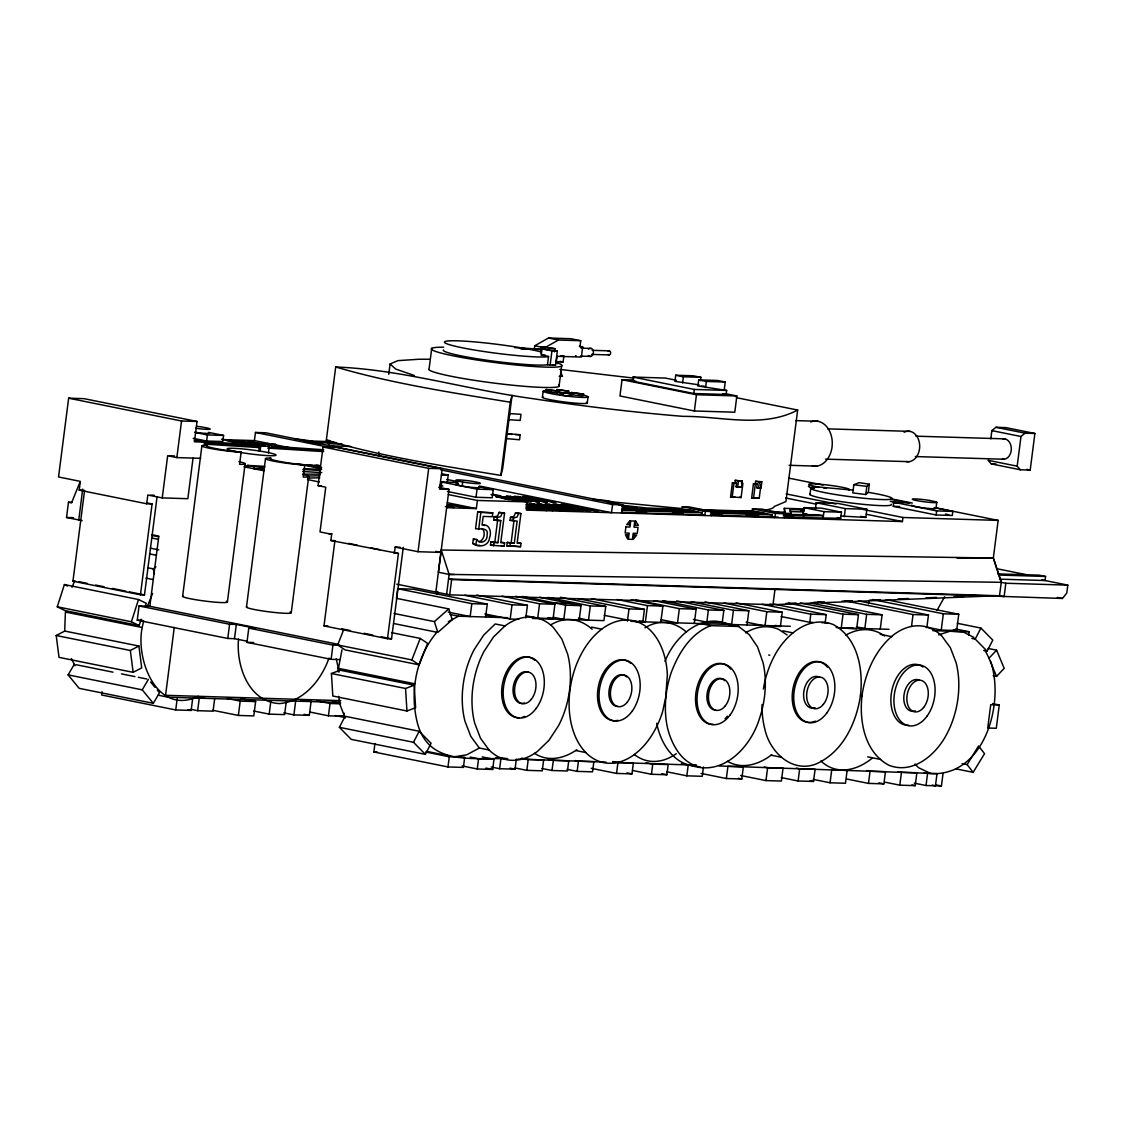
<?xml version="1.0" encoding="UTF-8"?>
<svg xmlns="http://www.w3.org/2000/svg" width="1124" height="1124" viewBox="0 0 1124 1124"><rect width="100%" height="100%" fill="white"/><g stroke="black" fill="none" stroke-linecap="round" stroke-linejoin="round"><path stroke-width="1.5" d="M238.527 639.05C236.054 665.647 248.348 701.798 279.314 703.596C303.901 701.713 321.352 679.837 329.023 658.018M64.686 630.62L65.417 612.032L142.186 627.529C135.4 659.957 157.079 716.143 198.4 696.304M337.832 671.66L341.991 649.784M437.686 631.337C416.906 655.053 409.881 689.265 416.639 719.781C426.502 766.189 470.605 757.534 507.739 758.714L495.881 757.52M762.03 704.565A72.02 46.801 -78.6 0 0 764.798 728.886C769.462 751.366 791.198 772.989 815.378 764.25C842.438 752.883 856.193 723.491 860.408 695.939L860.534 694.702C863.302 669.187 857.893 637.828 833.277 624.565C808.381 614.645 784.763 635.636 774.057 656.585A72.02 46.801 -78.6 0 0 763.379 689.124M861.939 696.248C859.228 721.341 864.553 752.153 888.747 765.191C913.222 774.956 936.461 754.316 946.97 733.719A70.812 46.014 -78.6 0 0 956.088 662.612L950.342 647.663L941.842 636.058A74.437 48.374 -78.6 0 0 893.861 634.61C875.47 649.391 865.55 672.096 862.066 695.011L861.939 696.248L860.408 695.939M509.439 415.81L509.579 413.59L520.974 414.32L520.187 420.418L508.793 419.688M259.293 447.577L204.273 444.135L204.526 442.111L194.424 441.802L197.037 421.458L84.131 398.669L68.648 398.191L58.546 476.983L80.324 481.381L79.2 490.148L146.71 503.777L152.091 503.945L140.458 594.807L72.948 581.178L84.595 490.317M82.15 520.637L66.527 517.476L68.48 502.231L71.964 502.33M82.684 489.123L78.778 519.948M102.031 691.766L101.61 694.983L175.737 709.947L191.15 710.424L192.597 699.142M146.71 503.777L147.82 495.01L162.249 497.918L187.849 498.705L193.033 458.171M247.294 641.242L234.495 638.671L227.765 638.46L137.24 620.181L139.053 605.962L149.829 606.286L338.563 644.403M140.458 594.807L144.49 594.933L157.037 497.019M162.249 497.918L167.659 455.74L176.847 457.594L200.746 458.325M149.829 606.286L158.821 536.12L152.007 534.743M176.847 457.594L181.54 420.994L197.037 421.458M174.262 627.431L165.579 695.306L340.755 700.631M182.622 596.437L201.884 445.975M206.619 441.029L207.406 434.932L223.578 435.424L222.791 441.521L206.619 441.029L193.202 438.318M175.737 709.947L177.185 698.664M190.911 709.328L197.655 710.691L199.271 698.032M241.154 452.101A22.635 1.897 7.3 0 1 209.471 448.251A22.635 1.897 7.3 0 1 207.434 445.301A24.981 2.093 7.3 0 0 214.853 448.42A24.981 2.093 7.3 0 0 241.154 452.101L239.581 464.31A22.635 1.897 7.3 0 0 238.948 461.641M214.698 698.51L213.082 711.155L197.655 710.691M227.413 601.888L245.13 463.622M247.294 467.429L247.561 465.392L264.786 466.362M227.765 638.46L229.591 624.241L236.321 624.438L255.527 628.316L248.783 628.119L246.971 642.338L331.116 659.324L339.87 659.591M223.17 439.639L254.417 440.594L255.457 432.459L265.643 432.768L622.752 504.887L621.712 513.022M247.561 465.392L254.249 466.741L253.982 468.778L264.407 469.368M234.495 638.671L236.321 624.438M258.885 450.738L259.546 445.54L268.074 443.854L266.922 443.573L275.563 444.373L275.296 446.411L267.779 448.111L323.628 451.595M260.164 450.724L260.782 445.835L259.546 445.54M246.465 607.185L265.489 458.747M268.439 452.874L269.268 446.368L268.032 446.073L275.563 444.373M238.372 715.44L240.199 701.109L255.626 701.573L253.785 715.918L238.372 715.44L212.745 710.27M253.729 711.014L269.184 714.133L270.814 701.488M304.745 464.886A22.635 1.897 7.3 0 1 273.062 461.023A22.635 1.897 7.3 0 1 271.024 458.072A24.981 2.093 7.3 0 0 278.457 461.191A24.981 2.093 7.3 0 0 304.745 464.886L303.185 477.082A22.635 1.897 7.3 0 0 302.553 474.426M291.271 612.636L308.721 476.407M286.227 701.952L284.611 714.611L269.184 714.133M330.877 540.504L334.91 540.63L323.993 625.899L387.499 638.727L398.43 553.458L330.877 540.504L331.678 534.279L320.017 531.933L325.749 487.198L318.078 485.652L323.038 447.015L336.498 447.422L442.182 468.764L439.568 489.095L448.996 489.39L435.845 592.067M500.868 475.424L510.24 402.223L512.08 395.255L502.695 468.455L500.868 475.424C442.336 465.786 383.326 456.92 326.325 440.172L335.697 366.986C402.603 369.641 466.516 389.649 532.523 398.613A199.538 16.691 7.3 0 0 683.125 416.372C720.906 416.077 762.465 428.581 797.661 410.049L785.929 501.543L774.127 506.545A199.538 16.691 7.3 0 1 766.259 509.889M283.782 712.855L293.898 714.892L295.71 700.659M293.898 714.892L309.311 715.356L311.137 701.123L300.853 700.814M331.116 659.324L332.943 645.106L339.097 645.302M309.648 711.998L328.433 715.805L330.006 703.498L340.291 703.807M328.433 715.805L343.86 716.269L344.253 713.192M378.802 452.017L379.013 456.063M388.749 374.334L390.084 363.965L397.952 360.635L418.774 359.258A199.538 16.691 7.3 0 1 429.438 359.273M394.383 553.331L395.184 547.107L400.032 547.262M425.701 752.012L449.291 756.775L464.704 757.239L463.411 767.411L447.984 766.947L373.856 751.97L374.952 743.498M396.463 598.375L397.699 588.695L413.126 589.159L487.254 604.136L485.596 617.034M387.499 638.727L391.545 638.853L403.263 547.36M431.714 348.384L429.101 368.714A65.824 5.508 7.3 0 0 496.049 383.34A65.824 5.508 7.3 0 0 558.53 384.844M395.184 547.107L418.03 551.715L428.708 468.357L442.182 468.764M440.973 488.533L441.802 482.027L456.358 482.463M447.226 482.674L448.209 475.059L442.069 473.822M437.278 594.596L437.686 591.435M479.203 486.987A12.336 1.04 7.3 0 1 475.663 487.661A12.336 1.04 7.3 0 1 462.175 486.088L457.426 485.132L457.946 481.058A12.336 1.04 7.3 0 1 458.929 479.92A12.336 1.04 7.3 0 1 473.555 481.536L478.318 482.505A12.336 1.04 7.3 0 1 477.321 483.643A12.336 1.04 7.3 0 1 462.695 482.027L457.946 481.058M446.621 594.231L449.122 574.406L441.254 550.015L993.335 558.01L1001.386 582.316L449.122 574.406L438.388 572.242L441.282 550.114M462.175 486.088L462.695 482.027M449.684 594.849L451.637 579.605L990.455 596.001L773.003 604.698L449.684 594.849L396.814 584.185M476.014 497.272L477.054 489.151L493.225 489.642L492.186 497.763L476.014 497.272L447.478 491.511M446.664 507.683L476.351 508.596L477.391 500.461L531.245 502.007L498.087 496.007M479.878 545.379L476.702 545.365L472.768 543.496L473.373 538.832L474.426 539.717M472.768 543.496C479.091 547.809 488.659 546.545 489.628 537.539C491.778 532.088 489.404 523.278 482.056 525.161L483.179 516.422L492.298 516.703L492.79 512.839L477.714 511.842L475.55 528.772C480.117 529.165 489.052 527.325 487.085 535.136C487.732 541.389 480.313 544.873 476.702 539.478L473.373 538.832M475.902 544.128L476.702 539.478M447.984 766.947L449.291 756.775M478.683 529.404L480.847 512.474L492.79 512.839M487.254 604.136L471.827 603.658L470.169 616.556L448.279 612.144M490.457 545.224L490.893 541.866L497.96 542.625L500.784 520.595L493.703 519.85L494.096 516.843L497.511 515.986L499.168 512.389L504.564 513.092L500.77 542.709L504.634 542.822L504.198 546.18L490.457 545.224L493.492 545.323M493.591 545.857L494.012 542.499L497.96 542.625M493.703 519.85L496.836 520.468L497.215 517.476L500.644 516.619L502.302 513.022L504.564 513.092M494.841 541.993L497.665 519.962M477.264 768.985L478.557 758.812L493.984 759.276L492.677 769.448L477.264 768.985L462.104 765.922M511.996 434.44L507.036 433.625L520.173 434.777L519.541 439.765L506.39 438.613M506.812 545.73L507.233 542.372L514.314 543.117L517.138 521.086L510.057 520.342L510.451 517.335L513.865 516.478L515.523 512.881L517.785 512.951L520.918 513.584L517.124 543.201L520.988 543.328L520.553 546.686L506.812 545.73L520.553 546.686M534.322 349.016L534.729 345.771L548.484 338.015L570.795 338.703L580.757 340.713L579.984 346.81L582.682 346.894L581.375 357.053L557.125 356.322M509.931 546.362L510.366 543.004L514.314 543.117M513.19 520.974L513.57 517.967L516.998 517.11L518.642 513.513L520.918 513.584M511.181 542.485L514.005 520.454L510.057 520.342M540.602 352.852L541.389 346.754L554.989 348.707L554.582 351.868M547.486 364.583L548.54 356.448L541.262 354.973L542.035 348.876L557.349 351.039L555.523 365.272L546.475 364.864A53.488 4.482 7.3 0 1 485.568 360.045A53.488 4.482 7.3 0 1 443.488 349.943M484.908 613.957L510.184 619.057L512.01 604.824L527.423 605.288L525.807 617.947M542.386 397.306L543.173 391.208M550.128 365.117L551.954 350.885L557.349 351.039M491.202 767.018L499.632 768.718L500.925 758.545M557.139 355.662L556.366 361.759L563.096 361.97L563.883 355.872L560.511 355.76M559.035 386.361L561.649 366.031M499.632 768.718L515.045 769.181L516.352 759.009M525.92 615.741L537.708 618.13L539.548 603.785L554.975 604.262L515.677 596.324M526.833 770.347L528.224 759.487L543.637 759.95L542.246 770.811L526.833 770.347L515.031 767.959M537.708 618.13L553.134 618.593L555.031 603.04L570.444 603.504M587.276 402.94L588.063 396.842M579.211 619.886L581.038 605.653L565.625 605.176L563.798 619.408L553.205 617.273M552.024 770.502L553.331 760.344L568.744 760.808L567.451 770.98L552.024 770.502L541.923 768.465M532.298 618.453L603.925 620.631L605.738 606.398L590.325 605.934L588.498 620.167L578.396 618.13M633.838 380.053L622.05 379.701L619.97 395.971L694.365 410.991L734.787 412.213L736.866 395.957L725.387 393.639M577.146 771.373L578.438 761.201L593.865 761.679L592.559 771.837L577.146 771.373L567.03 769.322M622.752 504.887L612.566 504.578L611.526 512.699L479.33 486.004M724.165 390.281L725.219 382.019L717.562 380.474L698.692 379.898L697.92 385.996L726.638 390.435L726.118 394.496L693.789 393.512L632.475 381.134L633.009 377.074L665.338 378.057L676.479 380.305M627.431 621.193L629.004 608.899L644.431 609.363L642.858 621.67L630.859 621.305M616.542 773.424L617.947 762.564L633.36 763.027L631.969 773.888L616.542 773.424L591.28 768.324M700.463 380.643L700.884 377.327L693.213 375.781L675.707 375.247L674.92 381.345L699.03 384.858M660.8 622.359L662.893 606.103L647.466 605.625L645.387 621.895L642.015 621.221M682.591 382.905L683.364 376.793L700.884 377.327M693.789 393.512L694.309 389.452L726.638 390.435M694.365 410.991L696.458 394.721L736.866 395.957M681.973 509.411L682.324 506.699L689.054 506.896L712.096 511.546L711.576 515.621M651.456 774.281L652.763 764.109L668.176 764.587L666.883 774.745L651.456 774.281L632.924 770.544M705.577 387.541L706.364 381.443L725.219 382.019M690.094 512.432L690.347 510.394M694.281 623.511L696.121 609.166L679.346 608.66L677.519 622.991L660.673 619.591M618.888 504.901L646.665 508.02L684.221 509.158L702.036 512.755L701.769 514.792L704.832 515.41L705.366 511.35L712.096 511.546M666.616 771.752L686.834 775.827L688.225 764.966L696.416 765.219L612.749 762.325M706.841 622.148L708.401 609.953L723.828 610.416L722.254 622.612L706.841 622.148L693.368 619.422M741.334 482.983L742.922 483.292L741.095 497.525L730.572 497.019L732.384 482.786L736.543 483.151L736.079 486.748L741.503 487.142L742.276 481.044L735.265 480.341L734.941 482.842M732.16 497.328L733.986 483.095L736.543 483.151M737.667 487.057L738.454 480.96L742.276 481.044M703.455 766.99L702.261 776.305L686.834 775.827M747.024 624.986L748.851 610.754L733.424 610.29L731.612 624.523L721.496 622.485M761.074 483.77L759.248 498.002L751.633 498.072L753.445 483.84L757.183 484.023L756.705 487.704L761.046 487.844L761.833 481.746L755.623 481.297L755.314 483.727M753.501 498.382L755.314 484.149L757.183 484.023M752.111 511.518L752.462 508.807L761.889 509.102L784.875 513.738L784.355 517.813M758.574 488.013L759.36 481.901L761.833 481.746M726.371 778.525L727.931 766.329L743.343 766.793L741.784 779.002L726.371 778.525L701.095 773.424M697.821 509.579L754.471 511.308L772.286 514.904L772.019 516.928L774.928 517.518L775.448 513.457L784.875 513.738M764.994 625.956L766.821 611.723L782.22 612.201L780.407 626.433L764.994 625.956L746.21 622.162M804.461 508.919L784.299 508.315L784.594 512.966M803.786 509.945L790.327 509.537L790.074 511.575L803.534 511.982M791.015 515.509L790.327 509.537M765.978 780.59L767.622 767.692L783.049 768.156L781.391 781.054L765.978 780.59L740.702 775.49M811.584 515.41L803.239 513.738L804.011 507.627L821.532 508.16L841.454 512.193L840.668 518.29L783.147 517.265M803.435 517.883L803.688 515.86L823.119 515.663L822.852 517.686M809.982 494.616L810.755 488.519M815.364 509.242L816.207 502.737L837.759 503.383L866.871 509.27L865.831 517.405L840.85 516.057M781.11 616.528L809.758 622.303L810.797 614.182L826.21 614.645L825.171 622.78L821.742 622.668M823.161 517.757L823.948 511.659L841.454 512.193M798.11 780.983L799.67 768.788L815.097 769.252L813.523 781.461L798.11 780.983L781.264 777.583M844.279 516.745L845.318 508.61L866.871 509.27M853.833 484.753L852.793 492.888L865.775 494.532L868.276 492.34L869.316 484.205L859.129 482.646L853.833 484.753L866.815 486.397L869.316 484.205M841.202 628.527L843.042 614.196L858.455 614.659L856.629 628.99L836.144 627.501M865.775 494.532L866.815 486.397M830.06 782.782L831.718 769.884L847.131 770.361L845.473 783.245L830.06 782.782L813.214 779.382M880.261 629.047L882.087 614.814L866.66 614.336L864.848 628.569L856.488 626.883M868.571 603.714L868.993 600.455M911.775 505.14A12.336 1.04 7.3 0 0 924.574 508.006A12.336 1.04 7.3 0 0 935.379 508.006L934.142 507.641L952.829 511.406L952.309 515.48L936.137 514.989L893.229 506.32L893.749 502.259L909.92 502.751M868.473 783.4L870.046 771.204L885.459 771.668L883.9 783.864L868.473 783.4L846.583 778.974M491.048 494.616L527.507 501.978L526.453 510.113L902.417 521.564L902.937 517.49L998.154 520.398L993.335 558.01L1001.231 582.316L999.517 595.762L448.574 578.986L451.637 579.605M911.578 626.012L913.053 614.547L928.466 615.011L926.836 627.726M899.804 785.17L901.462 772.272L916.875 772.75L915.231 785.648L899.804 785.17L884.644 782.107M935.997 508.357L936.784 502.259M936.137 514.989L936.657 510.914L952.829 511.406M941.238 630.072L943.331 613.802L958.744 614.266L956.664 630.536L941.238 630.072L926.078 627.009M914.219 783.133L926.021 785.507L927.581 773.312C983.345 779.578 1005.362 704.411 990.595 661.207M926.021 785.507L941.434 785.985L942.994 773.776M973.988 637.505L962.566 631.548M990.806 438.866L991.86 430.618L995.934 427.289L1005.769 427.598L1034.895 433.471L1030.202 470.071L1020.367 469.776L991.242 463.889L988.066 460.292L1017.178 466.165L1020.367 469.776M968.705 634.962L969.113 631.744L955.47 628.99M1017.178 466.165L1020.985 436.505L1025.046 433.176L1034.895 433.471M980.367 595.664L1062.433 598.46L1066.788 593.065L1067.8 585.126L1005.825 583.244L1004.111 596.689L999.517 595.762M999.264 705.001L996.286 728.268L987.743 728.015L990.722 704.734L999.264 705.001L992.534 703.638M997.775 573.9L1039.096 575.151L1045.559 576.457L1045.039 580.532L1000.29 579.169M142.186 627.529L143.647 620.813M141.188 619.212L139.165 625.562L65.037 610.599L57.282 606.791L64.391 584.55L138.519 599.528L146.275 603.321L145.263 606.51M139.165 625.562L131.396 621.769L138.519 599.528M391.573 632.643L420.207 638.418L427.57 643.35L419.196 664.86L345.068 649.897L337.706 644.965L343.691 629.595M419.196 664.86L411.834 659.928L420.207 638.418M80.057 481.971L71.543 502.849L68.48 502.231M72.006 587.318L74.563 581.094M147.497 605.934L152.611 593.472M665.001 661.46C674.231 637.238 701.081 612.074 728.38 624.382L738.665 626.49L749.258 634.667L757.604 647.045L763.07 662.724A72.372 47.025 -78.6 0 1 759.571 718.25C750.944 747.137 722.662 777.443 690.108 764.966M339.378 727.326L345.068 716.283L419.196 731.26L431.068 743.301L425.364 754.33L351.236 739.367L339.378 727.326L413.492 742.29L425.364 754.33M413.492 742.29L419.196 731.26M980.915 628.063L992.787 640.104L987.083 651.147L975.225 639.092L980.915 628.063L957.339 623.3M936.952 610.515L944.596 596.788M157.262 690.094L159.482 692.791L153.3 703.315L79.186 688.352L68.1 674.878L74.268 664.354M153.3 703.315L142.228 689.841L148.396 679.317M973.131 772.343L967.146 764.615L978.554 745.971L984.54 753.684L973.131 772.343L956.285 768.942M996.595 650.164L988.98 658.228L996.552 676.409L1004.182 668.344L996.595 650.164L988.179 648.464M504.971 625.928L493.492 636.999L483.91 651.597A71.346 46.365 -78.6 0 0 474.735 723.238L480.524 738.299L489.081 749.989A74.999 48.739 -78.6 0 0 537.427 751.45L548.905 740.379L558.487 725.781A71.346 46.365 -78.6 0 0 567.662 654.154L561.874 639.078L553.317 627.403A74.999 48.739 -78.6 0 0 504.971 625.928L495.22 623.961L483.742 635.032L474.159 649.63A71.346 46.365 -78.6 0 0 464.985 721.257L470.773 736.332L479.33 748.022L489.081 749.989M601.747 629.187L602.057 628.878A74.999 48.739 -78.6 0 1 650.417 630.353L650.599 630.606A72.259 46.955 -78.6 0 1 667.375 674.526L665.689 697.498L662.626 711.604A72.259 46.955 -78.6 0 1 634.765 754.162L634.526 754.415A74.999 48.739 -78.6 0 1 586.18 752.939L585.899 752.574A72.091 46.843 -78.6 0 1 571.835 726.188A71.346 46.365 -78.6 0 1 581.01 654.561A72.161 46.885 -78.6 0 1 601.747 629.187L591.575 627.136M434.37 621.614L448.799 608.927L452.241 619.731L437.812 632.433L434.37 621.614L393.934 613.451M148.185 567.845L153.243 568.87L155.941 566.819M580.757 340.713L558.445 340.024L544.69 347.78L534.729 345.771M448.321 621.698L458.48 616.205L507.795 617.708M479.33 748.022L466.741 754.822L453.913 756.874M56.2 635.51L64.756 631.07L138.884 646.033L141.708 667.881L133.152 672.335L59.024 657.357L56.2 635.51L130.328 650.473L138.884 646.033M738.665 626.49L710.747 625.632C690.487 633.43 678.404 653.395 671.112 672.855A72.372 47.025 -78.6 0 0 667.628 728.366C671.913 745.015 681.945 763.674 700.336 767.032M331.425 673.515L340.094 670.213L414.222 685.176L415.613 707.684L406.944 710.986L332.816 696.023L331.425 673.515L405.553 688.492L414.222 685.176M938.709 634.863L949.935 631.252L962.509 631.969M548.54 356.448L547.514 356.73A53.488 4.482 7.3 0 1 469.888 349.227A53.488 4.482 7.3 0 1 458.817 340.867A53.488 4.482 7.3 0 1 541.037 351.84M478.768 541.726C484.065 540.953 486.186 531.638 481.943 528.519M546.39 391.503L557.982 393.175L556.97 392.782M756.705 487.704L761.046 487.844M751.633 498.072L759.248 498.002M785.718 603.447L796.242 603.026M813.776 602.323L824.299 601.902M841.834 601.199L852.357 600.778M869.892 600.076L880.415 599.668M897.95 598.966L908.473 598.544M926.007 597.842L936.531 597.42M954.065 596.718L964.589 596.296M957.184 558.291L993.335 558.01M441.493 475.213L448.209 475.059M307.948 476.042L320.031 475.775M307.681 478.079L319.778 477.798M566.974 393.372L568.168 393.021M572.538 394.51L571.02 394.693L583.047 396.013M302.918 474.145L320.143 474.145M736.079 486.748L741.503 487.142M730.572 497.019L735.04 497.117M581.01 348.061L591.603 348.552A4.117 3.105 -88.3 0 1 592.938 354.453A4.117 3.105 -88.3 0 1 588.316 355.535M514.68 347.625L540.827 349.213M554.989 348.707L541.389 346.754M592.207 350.337L609.348 350.857M520.805 348.876L540.686 349.48M591.688 354.397L609.236 354.931M541.262 354.973L545.295 355.1M580.49 356.111L590.592 356.406M559.12 376.273L562.492 376.371L560.539 371.594M632.475 381.134L635.889 381.247M701.081 386.094L704.256 386.192M795.623 420.601L818.047 421.289M827.643 428.862L910.075 431.363M915.877 436.168L1004.856 438.866M915.301 456.555L1004.28 459.252M303.986 440.819L333.449 441.718M310.322 441.802L336.315 442.603M313.652 442.477L336.188 443.165M312.444 443.235L320.93 443.488M342.174 444.135L328.208 443.713L330.105 446.368M991.242 463.889L996.159 464.043M825.536 459.14L909.218 461.669M327.941 445.75L350.646 446.439M789.174 465.294L816.783 466.137M169.359 455.782L174.487 455.937M893.201 502.878L896.699 502.99M318.078 485.652L321.352 485.751M893.229 506.32L899.692 506.517M496.639 495.712L500.686 495.839L492.256 494.138M502.611 496.963L495.881 496.752L509.678 499.534L516.408 499.744M800.836 510.858L804.208 510.956M79.2 490.148L83.246 490.275M622.977 507.303L636.915 507.725L621.572 505.997M770.432 511.785L785.142 512.235L784.299 508.315M622.19 508.329L693.719 510.507M702.233 510.76L763.744 512.628M776.572 513.022L791.268 513.471M803.239 513.738L806.737 513.837M150.967 495.108L154.114 495.206M622.274 509.537L697.442 511.827M711.042 512.249L767.692 513.977M783.878 514.469L818.511 514.736L823.119 515.663M621.628 510.31L702.036 512.755M710.48 513.022L772.286 514.904M783.4 515.242L803.688 515.86M636.029 512.01L646.539 512.319M672.798 513.12L683.294 513.443M711.309 514.3L721.805 514.609M746.322 515.368L758.574 515.733M784.833 516.534L793.586 516.801M621.375 512.347L705.141 514.89M710.227 515.045L778.314 517.124M496.836 520.468L500.784 520.595M66.527 517.476L73.51 517.686M328.756 533.689L331.987 533.788M418.03 551.715L440.931 552.418L435.845 551.392M999.081 575.052L1045.559 576.457M72.948 581.178L75.645 581.263M809.758 622.303L813.186 622.415M635.018 621.586L790.341 626.307M838.855 627.782L889.014 629.314M932.794 630.648L969.113 631.744M510.184 619.057L518.754 619.31M137.24 620.181L142.481 620.336M323.993 625.899L328.039 626.026M246.971 642.338L253.701 642.535M194.48 697.582L204.512 697.878M332.423 701.924L340.642 702.992M340.417 702.472L168.333 697.231L158.105 695.166M373.856 751.97L377.285 752.082M449.122 574.406L454.363 574.49M518.052 759.079L605.878 762.086M719.177 765.964L937.023 773.607L935.463 785.802L932.091 785.114M515.27 434.581L520.173 434.777M304.393 468.582L321.619 469.551M254.249 466.741L264.674 467.331M302.918 469.481L320.298 470.45M259.349 468.104L262.805 468.301M302.651 471.504L321.773 472.586M260.782 445.835L269.268 446.368M293.181 464.043L319.89 465.715L316.603 465.055M682.184 508.568L605.92 501.29M702.781 509.903L713.08 510.577A199.538 16.691 7.3 0 0 727.973 511.111M204.582 442.786L260.234 446.467M271.685 447.226L323.136 450.64M194.508 440.777L264.323 445.652M275.296 446.411L323.726 449.783M562.998 394.327C550.254 393.512 575.966 397.727 568.997 395.198M326.325 440.172L329.739 440.552M549.917 391.686L551.477 391.854M559.794 369.403L633.964 378.142M853.523 490.19L819.874 487.142A41.138 3.442 7.3 0 0 828.29 493.281A41.138 3.442 7.3 0 0 886.92 499.576A41.138 3.442 7.3 0 0 868.276 492.34M578.396 395.086L579.928 395.325M561.171 392.908L559.106 392.29L571.329 393.779L557.279 392.093M510.24 402.223C451.707 392.585 392.697 383.72 335.697 366.986M755.623 481.297L759.36 481.901M753.445 483.84L755.314 484.149M735.265 480.341L738.454 480.96M732.384 482.786L733.986 483.095M739.508 497.215L741.095 497.525M995.934 427.289L1025.046 433.176M548.484 338.015L558.445 340.024M591.112 348.37L590.016 348.243A4.117 3.105 -88.3 0 0 588.498 349.016M579.352 346.22L582.682 346.894M991.86 430.618L1020.985 436.505M675.707 375.247L683.364 376.793M698.692 379.898L706.364 381.443M542.035 348.876L551.954 350.885M520.805 348.342L523.868 348.96M722.83 393.836L726.118 394.496M560.033 361.352L563.096 361.97M736.332 397.657L797.661 410.049M633.009 377.074L694.309 389.452M552.39 364.64L555.523 365.272M622.05 379.701L696.458 394.721M1026.788 469.382L1030.202 470.071M788.697 478.093L823.035 485.034M891.711 498.901L912.323 503.06M936.348 507.908L998.154 520.398M890.475 499.323L909.021 503.074M890.222 501.36L898.652 503.06M893.749 502.259L936.657 510.914M945.439 514.089L948.881 514.778M786.182 493.914L835.975 503.974M863.443 509.523L902.937 517.49M816.207 502.737L845.318 508.61M785.662 497.988L816.572 504.226M866.351 514.272L902.417 521.564M860.689 516.366L865.831 517.405M804.011 507.627L823.948 511.659M837.352 517.616L840.668 518.29M752.462 508.807L775.448 513.457M996.595 568.66L1026.999 574.8M682.324 506.699L705.366 511.35M1041.808 579.872L1067.8 585.126M1001.231 582.316L1005.825 583.244M255.457 432.459L332.718 448.054M440.889 469.902L612.566 504.578M323.038 447.015L428.708 468.357M1057.277 597.42L1062.433 598.46M68.648 398.191L181.54 420.994M254.417 440.594L290.47 447.872M446.706 479.428L457.004 481.508M478.936 486.748L493.225 489.642M208.46 432.375L223.578 435.424M266.866 444.486L247.406 441.24L264.533 444.711M275.436 446.214L278.85 446.902M265.292 445.708L238.976 441.086L261.246 445.582M441.802 482.027L477.054 489.151M194.55 432.333L207.406 434.932M257.326 445.497L231.01 440.875L237.867 442.266M246.423 443.994L254.993 445.722M221.512 439.259L238.457 441.535L251.678 444.191L244.948 443.994L252.605 445.54M226.936 440.791L233.792 442.182M499.309 496.948L518.15 500.756M439.582 485.385L442.926 486.06M502.119 498.213L508.961 499.604M526.973 503.861L560.693 510.661L526.299 504.409M438.782 487.324L448.996 489.39M525.948 505.055L552.924 510.507L526.973 505.955M526.538 506.418L546.77 510.507L525.877 506.98M194.269 440.032L204.526 442.111M526.608 507.879L538.41 510.268L525.948 508.441M314.931 465.406L320.059 466.432M309.788 465.083L321.703 467.486M304.815 464.774L320.059 467.851M300.614 464.507L321.295 468.652M448.321 494.588L477.391 500.461M515.523 512.881L518.642 513.513M499.168 512.389L502.302 513.022M447.282 502.723L476.351 508.596M510.451 517.335L513.57 517.967M477.714 511.842L480.847 512.474M447.366 506.081L454.18 507.444L445.385 506.601M494.096 516.843L497.215 517.476M243.978 466.755L263.971 470.787M307.484 479.583L319.202 481.943M886.302 599.64L958.744 614.266M872.575 599.514L943.331 613.802M858.427 600.876L928.466 615.011M844.714 600.75L913.053 614.547M771.893 588.821L774.956 589.44L773.003 604.698L769.94 604.08M818.075 601.888L882.087 614.814M953.293 629.861L956.664 630.536M517.855 542.695L520.988 543.328M811.078 603.11L866.66 614.336M507.233 542.372L510.366 543.004M501.501 542.189L504.634 542.822M800.372 602.928L858.455 614.659M971.853 638.418L975.225 639.092M490.893 541.866L494.012 542.499M788.374 603.152L843.042 614.196M501.079 545.547L504.198 546.18M773.986 604.094L826.21 614.645M761.946 604.305L810.797 614.182M983.711 650.459L987.083 651.147M736.094 602.886L782.22 612.201M824.876 622.724L827.938 623.342M849.885 627.642L853.256 628.316M880.218 634.343L891.725 636.662M724.109 603.11L766.821 611.723M705.043 601.916L748.851 610.754M691.316 601.776L733.424 610.29M676.648 600.89L723.828 610.416M662.921 600.764L708.401 609.953M653.999 600.666L696.121 609.166M775.279 625.394L780.407 626.433M635.552 599.809L679.346 608.66M631.126 599.682L662.893 606.103M782.838 630.831L793.01 632.896M348.651 543.398L357.235 545.14M370.962 547.908L379.547 549.636M393.274 552.418L398.43 553.458M147.033 502.92L152.091 503.945M617.146 599.499L647.466 605.625M993.18 675.721L996.552 676.409M591.463 598.671L644.431 609.363M577.75 598.544L629.004 608.899M700.519 623.567L710.747 625.632M560.426 597.251L605.738 606.398M548.203 597.42L590.325 605.934M539.548 597.266L581.038 605.653M522.407 596.451L565.625 605.176M639.486 620.982L642.858 621.67M604.22 615.32L627.473 620.027M501.964 596.198L539.548 603.785M476.702 595.046L527.423 605.288M768.69 654.997L769.828 655.222M464.83 595.298L512.01 604.824M151.895 535.403L158.625 536.766M548.076 617.568L553.134 618.593M151.628 537.989L158.372 539.351M397.699 588.695L471.827 603.658M485.498 615.011L497.3 617.385M150.335 548.161L158.751 549.861M396.575 598.375L448.799 608.927M860.534 694.702L862.066 695.011M149.548 553.893L156.292 555.256M449.951 614.477L458.48 616.205M394.004 623.581L436.126 632.081M145.965 578.129L152.709 579.478M341.766 628.794L350.351 630.536M364.078 633.304L372.662 635.032M381.247 636.774L391.545 638.853M78.68 581.642L87.124 583.342M95.554 585.042L103.998 586.756M112.428 588.456L125.93 591.182M129.302 591.856L144.49 594.933M962.088 763.603L967.146 764.615M337.706 644.965L411.834 659.928M139.053 605.962L229.591 624.241M248.783 628.119L332.943 645.106M867.714 756.859L880.528 759.445M924.209 772.638L927.581 773.312M898.09 771.598L901.462 772.272M57.282 606.791L131.396 621.769M866.674 770.516L870.046 771.204M936.376 784.959L941.434 785.985M770.994 755.159L781.166 757.225M337.973 668.274L414.742 683.771M911.859 784.959L915.231 785.648M878.842 782.852L883.9 783.864M796.298 768.099L799.67 768.788M764.264 767.004L767.622 767.692M810.151 780.773L813.523 781.461M681.495 763.603L688.225 764.966M738.412 778.314L741.784 779.002M646.019 762.76L652.763 764.109M575.727 750.523L585.899 752.574M317.052 700.884L330.006 703.498M612.889 761.538L617.947 762.564M661.825 773.734L666.883 774.745M575.067 760.526L578.438 761.201M626.911 772.876L631.969 773.888M340.446 715.581L343.86 716.269M335.359 715.595L345.461 717.632M548.273 759.318L553.331 760.344M75.954 664.691L113.018 672.18M121.448 673.88L134.922 676.606M138.294 677.28L146.71 678.98M240.986 698.622L255.626 701.573M227.245 698.496L240.199 701.109M521.48 758.124L528.224 759.487M304.225 714.33L309.311 715.356M482.196 756.902L493.984 759.276M68.1 674.878L142.228 689.841M470.141 757.112L478.557 758.812M426.628 751.366L450.513 756.185M509.987 768.156L515.045 769.181M485.947 768.085L492.677 769.448M187.792 709.736L191.15 710.424M694.084 766.118C673.894 763.688 661.713 744.65 657.399 726.315A72.372 47.025 -78.6 0 1 656.753 723.21M414.405 375.528L395.69 369.051L390.084 363.965M929.998 773.2L918.533 767.664L915.048 764.025M64.391 584.55L67.496 586.068M483.699 524.922L484.753 525.582M787.165 634.962L778.539 629.299A75.547 49.091 -78.6 0 0 745.591 632.798M150.616 682.015L155.042 687.41M75.055 665.787L71.36 658.594M985.13 650.529L989.036 658.158M556.001 360.467L557.307 363.656M339.012 672.138L336.301 658.79M345.068 717.843L339.855 704.284L338.675 696.36M153.243 568.87L154.452 573.704M130.328 650.473L133.152 672.335M405.553 688.492L406.944 710.986M753.726 511.041A199.538 16.691 7.3 0 1 739.55 511.294M556.225 362.504A65.824 5.508 7.3 0 1 490.106 361.9A65.824 5.508 7.3 0 1 443.699 347.218M290.132 612.004A22.635 1.897 7.3 0 1 270.308 611.99A22.635 1.897 7.3 0 1 246.858 606.735M586.391 402.336A22.635 1.897 7.3 0 1 565.316 402.097A22.635 1.897 7.3 0 1 543.033 396.898M226.275 601.256A22.635 1.897 7.3 0 1 206.451 601.256A22.635 1.897 7.3 0 1 183.001 595.987M644.923 627.852A72.133 47.25 -88.6 0 1 686.455 632.11M815.336 721.13A30.854 20.049 -78.6 0 1 793.319 687.031A30.854 20.049 -78.6 0 1 827.404 667.136M519.414 717.744A30.854 20.049 -78.6 0 1 503.243 680.371A30.854 20.049 -78.6 0 1 534.841 660.336M524.782 716.438A30.854 20.049 -78.6 0 1 522.098 717.351M617.947 720.329A30.854 20.049 -78.6 0 1 598.614 685.317A30.854 20.049 -78.6 0 1 630.69 663.315M908.642 725.303A30.854 20.049 -78.6 0 1 892.217 688.9A30.854 20.049 -78.6 0 1 922.987 667.01M713.29 724.404A30.854 20.049 -78.6 0 1 697.681 685.092A30.854 20.049 -78.6 0 1 730.726 669.089M727.425 716.143A30.854 20.049 -78.6 0 1 725.078 718.686M550.634 624.972A72.133 47.25 -88.6 0 1 592.151 629.243M248.432 466.067A24.686 2.065 7.3 0 1 245.257 465.631M524.501 703.006A16.073 10.453 -78.6 0 1 513.218 687.242A16.073 10.453 -78.6 0 1 528.435 672.307M617.568 706.434A16.073 10.453 -78.6 0 1 609.967 686.118A16.073 10.453 -78.6 0 1 626.63 676.943M715.581 710.115A16.073 10.453 -78.6 0 1 707.98 689.799A16.073 10.453 -78.6 0 1 724.643 680.61M815.055 707.698A16.073 10.453 -78.6 0 1 803.772 691.948A16.073 10.453 -78.6 0 1 818.989 676.999M915.273 710.86A16.073 10.453 -78.6 0 1 903.977 695.11A16.073 10.453 -78.6 0 1 919.207 680.161M209.106 432.726A12.336 1.04 7.3 0 1 195.112 432.29M197.248 426.375A12.336 1.04 7.3 0 1 210.244 429.143A12.336 1.04 7.3 0 1 195.632 428.23M457.426 485.132A12.336 1.04 7.3 0 1 458.409 483.994M814.338 488.364A20.569 1.728 7.3 0 1 809.125 486.917L808.465 486.383A20.569 1.728 7.3 0 1 809.196 486.018M891.22 504.283A41.138 3.442 7.3 0 1 849.21 502.737A41.138 3.442 7.3 0 1 810.348 493.759M826.323 488.322A20.569 1.728 7.3 0 1 823.709 487.942M818.792 487.142A20.569 1.728 7.3 0 1 810.699 483.868A20.569 1.728 7.3 0 1 836.242 486.228A20.569 1.728 7.3 0 1 848.803 489.923M872.463 757.998A77.486 48.571 -71.3 0 1 820.913 760.99M845.782 635.144A78.469 50.201 -78.7 0 1 884.588 635.945M771.71 754.724A75.083 47.714 -69.9 0 1 727.425 761.257M676.269 753.698A71.992 46.786 -78.6 0 1 634.301 754.499M576.893 749.736A73.973 47.011 -69.8 0 1 534.518 753.319M576.303 355.985A4.117 3.105 -88.3 0 1 575.53 355.676M294.643 439.203A10.285 0.857 7.3 0 1 311.46 441.156A10.285 0.857 7.3 0 1 307.049 441.985M593.079 499.618A10.285 0.857 7.3 0 1 608.758 501.051A10.285 0.857 7.3 0 1 608.744 502.498M582.499 394.917A22.635 1.897 7.3 0 1 582.274 397.418A22.635 1.897 7.3 0 1 552.601 393.92A22.635 1.897 7.3 0 1 545.941 390.604M568.07 392.431A22.635 1.897 7.3 0 1 570.964 392.852M904.118 432.248A15.286 11.549 -88.3 0 1 919.643 444.795A15.286 11.549 -88.3 0 1 906.211 461.599M1002.819 438.81A10.285 7.77 -88.3 0 1 1011.319 449.249A10.285 7.77 -88.3 0 1 1002.243 459.21M810.657 421.95A22.635 17.099 -88.3 0 1 832.266 442.125A22.635 17.099 -88.3 0 1 812.329 466.01M608.196 351.236A2.051 1.56 -88.3 0 1 610.276 351.531A2.051 1.56 -88.3 0 1 610.206 354.313A2.051 1.56 -88.3 0 1 608.098 354.496M625.913 526.917L625.141 533.015L629.173 533.141L628.4 539.239L632.433 539.365L633.219 533.268L637.252 533.394L638.039 527.282L633.992 527.17L634.779 521.072L630.733 520.946L629.96 527.044L625.913 526.917M628.147 534.841L627.628 538.902L625.45 534.757L628.147 534.841M629.946 520.791L629.454 524.683L626.756 524.599L629.946 520.791M633.992 535.024L633.472 539.084L636.676 535.094L633.992 535.024M635.622 521.086L635.102 525.161L638.334 525.259L635.622 521.086M546.138 389.522L558.249 391.138L546.138 389.522M556.633 389.55L568.744 391.166L556.633 389.55M571.385 392.529L583.623 394.159L571.385 392.529M518.206 496.541L514.16 496.415L547.332 502.428L518.206 496.541M526.636 496.696L522.604 496.583L555.762 502.583L526.636 496.696M510.24 496.33L506.193 496.218L539.365 502.217L510.24 496.33M564.922 504.536L560.876 504.409L598.642 511.35L564.922 504.536M549.004 504.226L544.957 504.1L582.71 511.027L549.004 504.226M556.717 504.367L552.685 504.254L590.437 511.181L556.717 504.367M533.675 503.875L529.629 503.749L567.395 510.675L533.675 503.875M541.094 504.114L537.061 504.002L574.814 510.928L541.094 504.114M452.958 504.859L447.577 504.69L468.287 507.95L452.958 504.859M929.618 500.461L926.963 500.054A12.336 1.04 7.3 0 0 912.323 499.182A12.336 1.04 7.3 0 0 926.415 502.035A12.336 1.04 7.3 0 0 936.166 501.908L929.618 500.461M531.287 699.339A16.073 10.453 -78.6 0 0 529.966 672.616A16.073 10.453 -78.6 0 0 514.581 691.682A16.073 10.453 -78.6 0 0 531.287 699.339M627.15 702.317A16.073 10.453 -78.6 0 0 625.829 675.58A16.073 10.453 -78.6 0 0 610.444 694.66A16.073 10.453 -78.6 0 0 627.15 702.317M725.163 705.998A16.073 10.453 -78.6 0 0 723.842 679.261A16.073 10.453 -78.6 0 0 708.457 698.327A16.073 10.453 -78.6 0 0 725.163 705.998M823.372 704.355A16.073 10.453 -78.6 0 0 822.051 677.617A16.073 10.453 -78.6 0 0 806.667 696.683A16.073 10.453 -78.6 0 0 823.372 704.355M923.577 707.516A16.073 10.453 -78.6 0 0 922.27 680.779A16.073 10.453 -78.6 0 0 906.871 699.859A16.073 10.453 -78.6 0 0 923.577 707.516M536.176 708.387A30.854 20.049 -78.6 0 0 531.736 657.849A30.854 20.049 -78.6 0 0 503.327 696.473A30.854 20.049 -78.6 0 0 536.176 708.387M632.039 711.366A30.854 20.049 -78.6 0 0 627.585 660.828A30.854 20.049 -78.6 0 0 599.19 699.451A30.854 20.049 -78.6 0 0 632.039 711.366M730.052 715.033A30.854 20.049 -78.6 0 0 725.598 664.495A30.854 20.049 -78.6 0 0 697.203 703.118A30.854 20.049 -78.6 0 0 730.052 715.033M826.73 713.08A30.854 20.049 -78.6 0 0 822.29 662.542A30.854 20.049 -78.6 0 0 793.881 701.165A30.854 20.049 -78.6 0 0 826.73 713.08M926.949 716.255A30.854 20.049 -78.6 0 0 922.495 665.717A30.854 20.049 -78.6 0 0 894.086 704.327A30.854 20.049 -78.6 0 0 926.949 716.255M235.464 451.511A24.686 2.065 7.3 0 0 275.633 455.459A24.686 2.065 7.3 0 0 243.782 449.038A24.686 2.065 7.3 0 0 235.464 451.511"/></g></svg>
